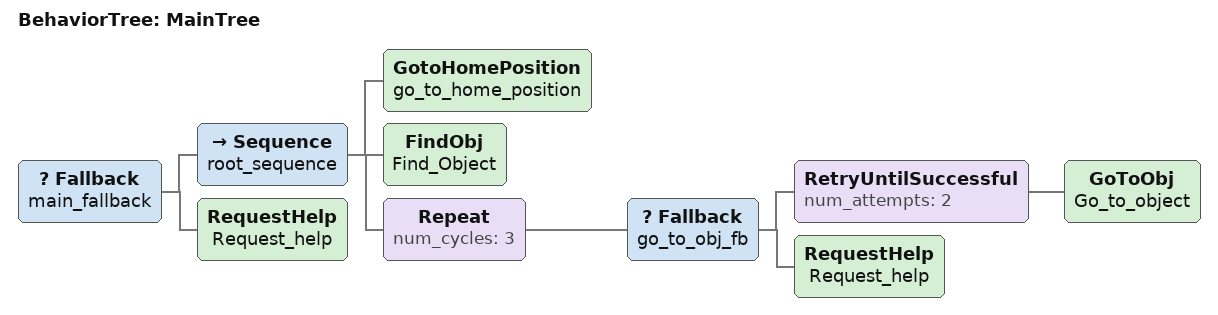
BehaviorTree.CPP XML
<root BTCPP_format="4" >
     <BehaviorTree ID="MainTree">
        <Fallback name="main_fallback">
            <Sequence name="root_sequence">
                <GotoHomePosition name="go_to_home_position"/>
                <FindObj name="Find_Object"/>
                    <Repeat num_cycles="3">
                        <Fallback name="go_to_obj_fb">
                            <RetryUntilSuccessful num_attempts="2">
                                <GoToObj name="Go_to_object"/>
                            </RetryUntilSuccessful>
                            <RequestHelp name="Request_help"/>
                        </Fallback>
                    </Repeat>
            </Sequence>
            <RequestHelp name="Request_help"/>
        </Fallback>
     </BehaviorTree>
 </root>
